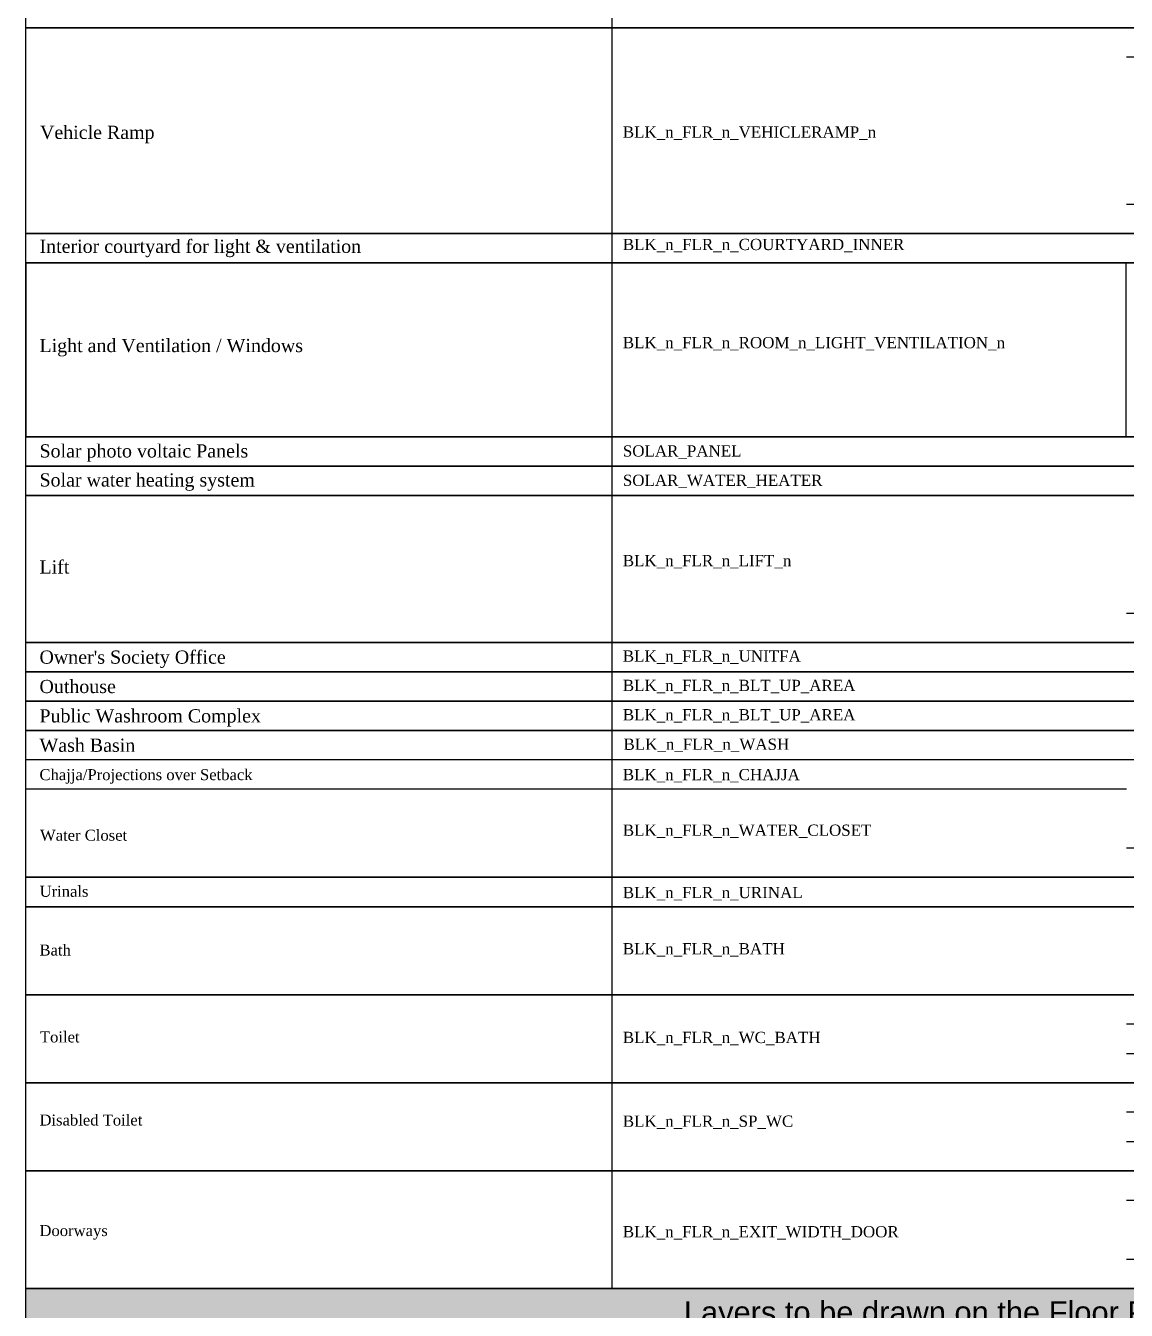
# Model space of a CAD drawing. Header units: millimetres. Extents: x -9481 to -9286, y 28706 to 28853.
# Drawn here: x -9481.26 to -9461.74, y 28770.62 to 28793.39 of the extents above; entities that cross this region are included whole.
import ezdxf

# ---------------------------------------------------------------- set-up
doc = ezdxf.new("R2010")
doc.units = ezdxf.units.MM
doc.linetypes.add('CONTINULUS', pattern=[0])
doc.layers.add('BLK_1_PLANTATION_GREENSTRIP', color=7, linetype='Continuous')
doc.layers.add('HATCH', color=7, linetype='Continuous')
doc.styles.add('MtXpl_Georgia', font='georgiab.ttf')
doc.styles.get("Standard").update_dxf_attribs({"font": 'arial.ttf', "height": 0.25})

# ---------------------------------------------------------------- blocks, each defined once
blk = doc.blocks.new('H3')
at = {"layer": 'HATCH', "linetype": 'CONTINULUS', "ltscale": 0.05}
h = blk.add_hatch(color=241, dxfattribs=at)
h.dxf.hatch_style = 1
h.paths.add_polyline_path([(-9435.455, 28800.338), (-9435.455, 28799.565), (-9396.427, 28799.565), (-9396.427, 28800.338)])
blk.add_lwpolyline([(-9435.455, 28800.338), (-9396.427, 28800.338), (-9396.427, 28799.565), (-9435.455, 28799.565), (-9435.455, 28800.338)], close=True)
at = {"color": 18, "insert": (-9423.782, 28800.11), "char_height": 0.39118, "attachment_point": 1}
blk.add_mtext_dynamic_manual_height_columns('Layers to be drawn on the Floor Plans and Sectional Elevations', width=16.98219, gutter_width=1.633, heights=[0], dxfattribs=at)

msp = doc.modelspace()

# ---------------------------------------------------------------- linework, layer by layer
for p, q in [((-9470.864214, 28793.87694), (-9470.864214, 28793.356293)), ((-9470.864214, 28793.356293), (-9470.864214, 28792.835646)), ((-9470.864214, 28792.835646), (-9470.864214, 28792.314999)), ((-9470.864214, 28792.314999), (-9470.864214, 28791.794352)), ((-9470.864214, 28791.794352), (-9470.864214, 28791.273705)), ((-9470.864214, 28791.273705), (-9470.864214, 28790.753058)), ((-9470.864214, 28790.753058), (-9470.864214, 28790.232412)), ((-9470.864214, 28790.232412), (-9470.864214, 28789.711765)), ((-9470.864214, 28789.711765), (-9470.864214, 28789.191118)), ((-9481.2579, 28789.191118), (-9481.2579, 28786.105569)), ((-9470.864214, 28789.191118), (-9470.864214, 28786.105569)), ((-9461.743926, 28789.191118), (-9461.743926, 28786.105569)), ((-9470.864214, 28786.105569), (-9470.864214, 28785.584922)), ((-9470.864214, 28785.584922), (-9470.864214, 28785.064275)), ((-9470.864214, 28785.064275), (-9470.864214, 28784.543628)), ((-9470.864214, 28784.543628), (-9470.864214, 28784.022981)), ((-9470.864214, 28784.022981), (-9470.864214, 28783.502334)), ((-9470.864214, 28783.502334), (-9470.864214, 28782.981687)), ((-9470.864214, 28782.981687), (-9470.864214, 28780.8991)), ((-9470.864214, 28780.8991), (-9470.864214, 28780.378453)), ((-9481.2579, 28779.337806), (-9481.2579, 28780.378453)), ((-9470.864214, 28780.378453), (-9470.864214, 28778.817159)), ((-9461.731845, 28779.858453), (-9481.2579, 28779.858453)), ((-9470.864214, 28778.817159), (-9470.864214, 28778.296512)), ((-9470.864214, 28778.296512), (-9470.864214, 28777.775865)), ((-9470.864214, 28777.775865), (-9470.864214, 28777.255218)), ((-9470.864214, 28777.255218), (-9470.864214, 28776.734571)), ((-9470.864214, 28776.734571), (-9470.864214, 28776.213924)), ((-9470.864214, 28776.213924), (-9470.864214, 28775.693277)), ((-9470.864214, 28775.693277), (-9470.864214, 28775.172631)), ((-9470.864214, 28775.172631), (-9470.864214, 28774.651984)), ((-9470.864214, 28774.651984), (-9470.864214, 28774.131337)), ((-9470.864214, 28774.131337), (-9470.864214, 28773.61069)), ((-9470.864214, 28773.61069), (-9470.864214, 28773.090043)), ((-9470.864214, 28773.090043), (-9470.864214, 28772.569396)), ((-9470.864214, 28772.569396), (-9470.864214, 28772.048749)), ((-9470.864214, 28772.048749), (-9470.864214, 28771.528102)), ((-9470.864214, 28771.528102), (-9470.864214, 28771.007455))]:
    msp.add_line(p, q)
for points in [[(-9481.2579, 28793.87694), (-9442.229952, 28793.87694), (-9442.229952, 28793.356293), (-9481.2579, 28793.356293), (-9481.2579, 28793.87694)], [(-9481.2579, 28789.191118), (-9481.2579, 28789.711765), (-9442.229952, 28789.711765), (-9442.229952, 28789.191118)], [(-9481.2579, 28789.191118), (-9442.229952, 28789.191118), (-9442.229952, 28786.105569), (-9481.2579, 28786.105569)], [(-9481.2579, 28786.105569), (-9442.229952, 28786.105569), (-9442.229952, 28785.584922), (-9481.2579, 28785.584922), (-9481.2579, 28786.105569)], [(-9481.2579, 28785.584922), (-9442.229952, 28785.584922), (-9442.229952, 28785.064275), (-9481.2579, 28785.064275), (-9481.2579, 28785.584922)], [(-9481.2579, 28782.46104), (-9442.229952, 28782.46104), (-9442.229952, 28781.940394), (-9481.2579, 28781.940394)], [(-9481.2579, 28781.940394), (-9442.229952, 28781.940394), (-9442.229952, 28781.419747), (-9481.2579, 28781.419747)], [(-9481.2579, 28781.419747), (-9442.229952, 28781.419747), (-9442.229952, 28780.8991), (-9481.2579, 28780.8991)], [(-9481.2579, 28780.8991), (-9442.229952, 28780.8991), (-9442.229952, 28780.378453), (-9481.2579, 28780.378453), (-9481.2579, 28780.8991)]]:
    msp.add_lwpolyline(points, close=True)
for points in [[(-9481.2579, 28792.835646), (-9481.2579, 28793.356293), (-9442.229952, 28793.356293), (-9442.229952, 28792.835646), (-9461.731845, 28792.835646)], [(-9481.2579, 28792.314999), (-9481.2579, 28792.835646), (-9481.2579, 28792.835646)], [(-9481.2579, 28791.794352), (-9481.2579, 28792.314999), (-9481.2579, 28792.314999)], [(-9481.2579, 28791.273705), (-9481.2579, 28791.794352), (-9481.2579, 28791.794352)], [(-9481.2579, 28790.753058), (-9481.2579, 28791.273705), (-9481.2579, 28791.273705)], [(-9481.2579, 28790.232412), (-9481.2579, 28790.753058), (-9481.2579, 28790.753058)], [(-9461.731845, 28790.232412), (-9442.229952, 28790.232412), (-9442.229952, 28789.711765), (-9481.2579, 28789.711765), (-9481.2579, 28790.232412), (-9481.2579, 28790.232412)], [(-9481.2579, 28784.543628), (-9481.2579, 28785.064275), (-9442.229952, 28785.064275), (-9442.229952, 28784.543628)], [(-9481.2579, 28784.022981), (-9481.2579, 28784.543628)], [(-9481.2579, 28783.502334), (-9481.2579, 28784.022981)], [(-9481.2579, 28782.981687), (-9481.2579, 28783.502334)], [(-9461.731845, 28782.981687), (-9442.229952, 28782.981687), (-9442.229952, 28782.46104), (-9481.2579, 28782.46104), (-9481.2579, 28782.981687), (-9481.2579, 28782.981687)], [(-9481.2579, 28778.817159), (-9481.2579, 28779.337806), (-9481.2579, 28779.337806)], [(-9461.731845, 28778.817159), (-9442.229952, 28778.817159), (-9442.229952, 28778.296512), (-9481.2579, 28778.296512), (-9481.2579, 28778.817159), (-9481.2579, 28778.817159)], [(-9481.2579, 28778.296512), (-9442.229952, 28778.296512)], [(-9461.731845, 28778.296512), (-9442.229952, 28778.296512), (-9442.229952, 28777.775865), (-9481.2579, 28777.775865), (-9481.2579, 28778.296512), (-9481.2579, 28778.296512)], [(-9481.2579, 28777.255218), (-9481.2579, 28777.775865), (-9442.229952, 28777.775865), (-9442.229952, 28777.255218)], [(-9481.2579, 28776.734571), (-9481.2579, 28777.255218), (-9481.2579, 28777.255218)], [(-9442.229952, 28776.734571), (-9442.229952, 28776.213924), (-9481.2579, 28776.213924), (-9481.2579, 28776.734571), (-9481.2579, 28776.734571)], [(-9481.2579, 28775.172631), (-9481.2579, 28776.213924), (-9442.229952, 28776.213924), (-9442.229952, 28775.693277), (-9461.731845, 28775.693277)], [(-9461.731845, 28775.172631), (-9442.229952, 28775.172631), (-9442.229952, 28774.651984), (-9481.2579, 28774.651984), (-9481.2579, 28775.172631), (-9481.2579, 28775.172631)], [(-9481.2579, 28774.131337), (-9481.2579, 28774.651984), (-9442.229952, 28774.651984), (-9442.229952, 28774.131337), (-9461.731845, 28774.131337)], [(-9481.2579, 28773.61069), (-9481.2579, 28774.131337), (-9481.2579, 28774.131337)], [(-9461.731845, 28773.61069), (-9442.229952, 28773.61069), (-9442.229952, 28773.090043), (-9481.2579, 28773.090043), (-9481.2579, 28773.61069), (-9481.2579, 28773.61069)], [(-9481.2579, 28772.569396), (-9481.2579, 28773.090043), (-9442.229952, 28773.090043), (-9442.229952, 28772.569396), (-9461.731845, 28772.569396)], [(-9481.2579, 28772.048749), (-9481.2579, 28772.569396), (-9481.2579, 28772.569396)], [(-9481.2579, 28771.528102), (-9481.2579, 28772.048749), (-9481.2579, 28772.048749)], [(-9461.731845, 28771.528102), (-9442.229952, 28771.528102), (-9442.229952, 28771.007455), (-9481.2579, 28771.007455), (-9481.2579, 28771.528102), (-9481.2579, 28771.528102)]]:
    msp.add_lwpolyline(points)

# ---------------------------------------------------------------- block references
at = {"layer": 'BLK_1_PLANTATION_GREENSTRIP', "linetype": 'CONTINULUS'}
msp.add_blockref('H3', (-45.8028, -29.330297), dxfattribs=at)

# ---------------------------------------------------------------- texts
at = {"linetype": 'CONTINULUS', "style": 'MtXpl_Georgia'}
for s, height, p in [('Vehicle Ramp', 0.234061, (-9481.003978, 28791.386543)), ('BLK_n_FLR_n_VEHICLERAMP_n', 0.199011, (-9470.66745, 28791.409637)), ('Interior courtyard for light & ventilation', 0.234061, (-9481.012518, 28789.36643)), ('BLK_n_FLR_n_COURTYARD_INNER', 0.199011, (-9470.66745, 28789.416327)), ('Light and Ventilation / Windows', 0.234061, (-9481.013331, 28787.607025)), ('BLK_n_FLR_n_ROOM_n_LIGHT_VENTILATION_n', 0.199011, (-9470.66745, 28787.676295)), ('Solar photo voltaic Panels', 0.234061, (-9481.012653, 28785.73905)), ('SOLAR_PANEL', 0.199011, (-9470.666759, 28785.755692)), ('Solar water heating system', 0.234061, (-9481.012653, 28785.224549)), ('SOLAR_WATER_HEATER', 0.199011, (-9470.666759, 28785.235097)), ('Lift', 0.234061, (-9481.013331, 28783.681674)), ('BLK_n_FLR_n_LIFT_n', 0.199011, (-9470.66745, 28783.811026)), ("Owner's Society Office", 0.234061, (-9481.013331, 28782.083235)), ('BLK_n_FLR_n_UNITFA', 0.199011, (-9470.66745, 28782.119904)), ('Outhouse', 0.234061, (-9481.013331, 28781.562588)), ('BLK_n_FLR_n_BLT_UP_AREA', 0.199011, (-9470.66745, 28781.599257)), ('Public Washroom Complex', 0.234061, (-9481.013331, 28781.041941)), ('BLK_n_FLR_n_BLT_UP_AREA', 0.199011, (-9470.66745, 28781.07861)), ('Wash Basin ', 0.234061, (-9481.013331, 28780.521294)), ('BLK_n_FLR_n_WASH', 0.199011, (-9470.655369, 28780.55646)), ('Chajja/Projections over Setback', 0.19505, (-9481.013602, 28780.01864)), ('BLK_n_FLR_n_CHAJJA', 0.199011, (-9470.66745, 28780.017589)), ('Water Closet', 0.19505, (-9481.003978, 28778.945144)), ('BLK_n_FLR_n_WATER_CLOSET', 0.199011, (-9470.66745, 28779.032387)), ('Urinals', 0.19505, (-9481.011704, 28777.950869)), ('BLK_n_FLR_n_URINAL', 0.199011, (-9470.66745, 28777.926842)), ('Bath', 0.19505, (-9481.013331, 28776.909658)), ('BLK_n_FLR_n_BATH', 0.199011, (-9470.66745, 28776.930087)), ('Toilet', 0.19505, (-9481.00574, 28775.369139)), ('BLK_n_FLR_n_WC_BATH', 0.199011, (-9470.66745, 28775.358289)), ('Disabled Toilet', 0.19505, (-9481.013331, 28773.895976)), ('BLK_n_FLR_n_SP_WC', 0.199011, (-9470.66745, 28773.873651)), ('Doorways', 0.19505, (-9481.013331, 28771.936289)), ('BLK_n_FLR_n_EXIT_WIDTH_DOOR', 0.199011, (-9470.66745, 28771.913964))]:
    msp.add_text(s, height=height, dxfattribs=at).set_placement(p)

doc.saveas('drawing.dxf')
